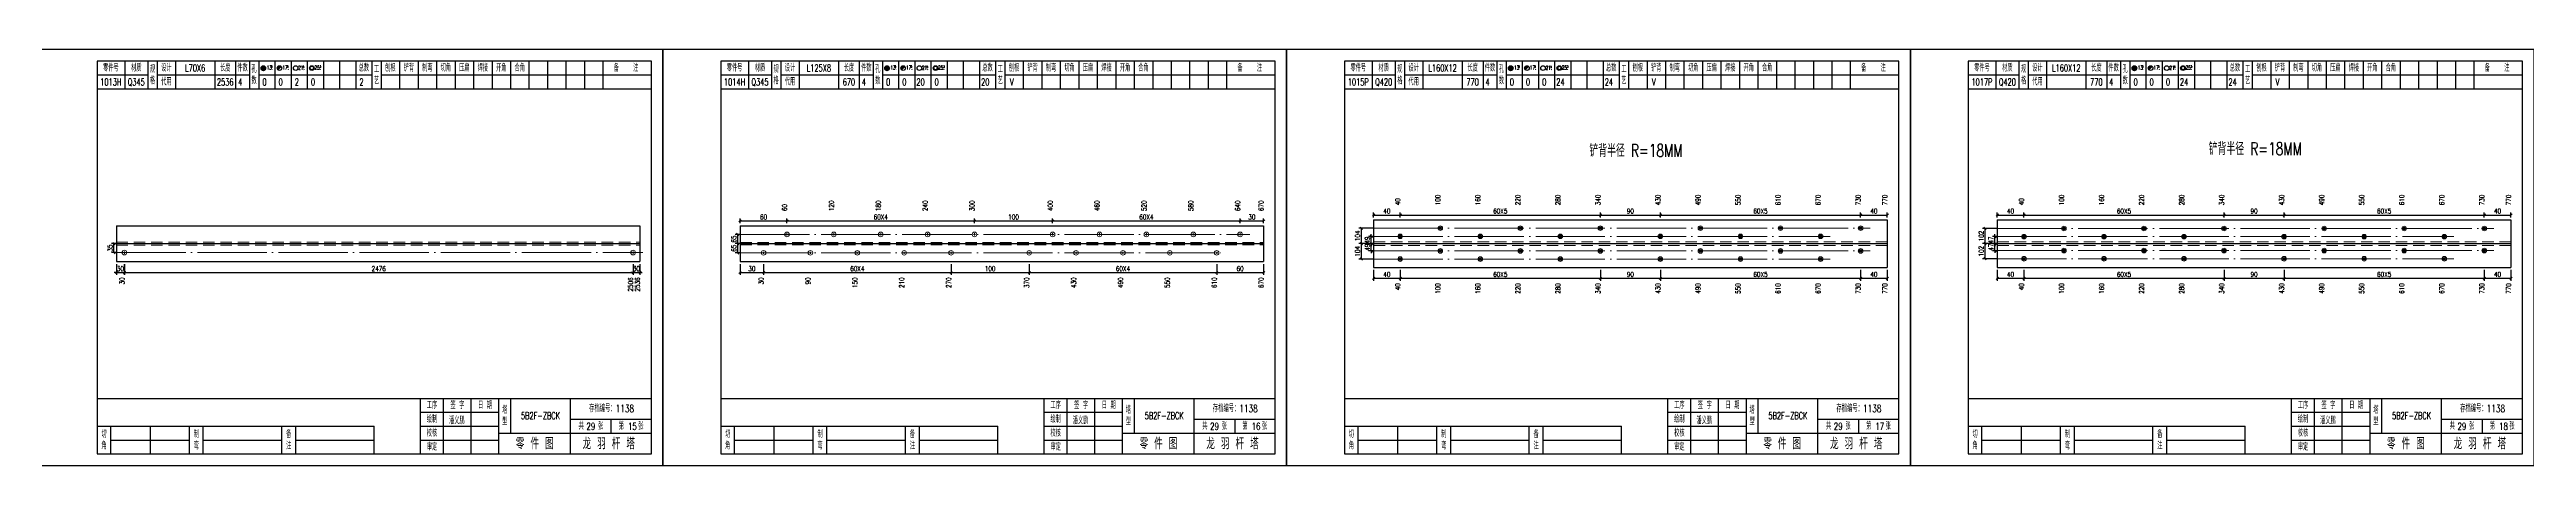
# Model space of a CAD drawing. Header units: millimetres. Extents: x 0 to 30240, y -10896 to -1348.
# Drawn here: x 3784 to 4857, y -7281 to -7101 of the extents above; entities that cross this region are included whole.
import ezdxf
from ezdxf.enums import TextEntityAlignment as Align

# ---------------------------------------------------------------- set-up
doc = ezdxf.new("R2010")
doc.units = ezdxf.units.MM
doc.header["$LTSCALE"] = 20
doc.header["$PDMODE"] = 1
doc.linetypes.add('DASHDOT2X', pattern=[1.75, 1.5, -0.125, 0, -0.125])
doc.linetypes.add('HIDDEN', pattern=[0.375, 0.25, -0.125])
for name, color, linetype, lineweight in [('1', 7, 'Continuous', 25), ('11', 3, 'Continuous', 13), ('2', 1, 'HIDDEN', 13), ('5', 1, 'Continuous', 13), ('7', 2, 'DASHDOT2X', 13)]:
    doc.layers.add(name, color=color, linetype=linetype, lineweight=lineweight)
doc.styles.get("Standard").update_dxf_attribs({"font": 'simplex', "width": 0.7, "bigfont": 'gbhzfs.shx'})
doc.styles.add('SYMBOL_TXT', font='txt.shx', dxfattribs={"width": 0.6})
doc.styles.add('TITLE_TXT', font='simplex.shx', dxfattribs={"width": 0.75, "height": 2.5, "bigfont": 'gbhzfs.shx'})
doc.dimstyles.get("Standard").update_dxf_attribs({"dimtxt": 2.1, "dimasz": 1, "dimexe": 1.05, "dimexo": 0, "dimgap": 0.63, "dimtad": 1, "dimzin": 0, "dimdsep": 46, "dimtxsty": 'standard', "dimblk": 'OBLIQUE', "dimblk1": 'OBLIQUE', "dimblk2": 'OBLIQUE', "dimcen": 0.09, "dimadec": 0, "dimazin": 0, "dimtfac": 1, "dimtdec": 1, "dimtix": 1, "dimtmove": 0, "dimatfit": 3, "dimfxl": 0, "dimtolj": 1, "dimtzin": 0, "dimarcsym": 0})
pattern_1 = [(0, (-3, 0), (0, 0.0125), [])]

# ---------------------------------------------------------------- blocks, each defined once
blk = doc.blocks.new('M12_HOLE')
h = blk.add_hatch()
h.set_pattern_fill('LINE', scale=0.1, style=0)
h.set_pattern_definition(pattern_1)
h.paths.add_polyline_path([(-5, 0, 1), (-1, 0, 1)])
at = {"color": 7}
blk.add_circle((-3, 0), 2, dxfattribs=at)
at = {"color": 7, "attachment_point": 1, "style": 'SYMBOL_TXT'}
for s, insert, char_height, width in [('13\\f??|b0|i0|c0|p54;.', (-0.1, 2.1), 3.5, 5.707), ('5', (3.7, 2.3), 1.8, 2.931)]:
    blk.add_mtext(s, dxfattribs=dict(at, insert=insert, char_height=char_height, width=width))
blk = doc.blocks.new('M16_HOLE')
h = blk.add_hatch()
h.set_pattern_fill('LINE', scale=0.1, style=0)
h.set_pattern_definition(pattern_1)
h.paths.add_polyline_path([(-1.6, 1.4, 0.668179), (-5, 0, 0.198912), (-4.4, -1.4)])
at = {"color": 7}
blk.add_circle((-3, 0), 2, dxfattribs=at)
at = {"color": 7, "attachment_point": 1, "style": 'SYMBOL_TXT'}
for s, insert, char_height, width in [('17.', (-0.4, 2.1), 3.5, 6.316), ('5', (3.6, 2.3), 1.8, 1.822)]:
    blk.add_mtext(s, dxfattribs=dict(at, insert=insert, char_height=char_height, width=width))
blk = doc.blocks.new('M20_HOLE')
at = {"color": 7}
blk.add_circle((-3, 0), 2, dxfattribs=at)
at = {"color": 7, "attachment_point": 1, "style": 'SYMBOL_TXT'}
for s, insert, char_height, width in [('21.', (-0.7, 2), 3.5, 6.074), ('5', (3.3, 2), 1.8, 1.458)]:
    blk.add_mtext(s, dxfattribs=dict(at, insert=insert, char_height=char_height, width=width))
blk = doc.blocks.new('M24_HOLE')
at = {"color": 7}
for radius in [2, 1.5]:
    blk.add_circle((-3, 0), radius, dxfattribs=at)
at = {"color": 7, "attachment_point": 1, "style": 'SYMBOL_TXT'}
for s, insert, char_height, width in [('25.', (-0.7, 2.1), 3.5, 2.429), ('5', (3.9, 2.3), 1.8, 1.944)]:
    blk.add_mtext(s, dxfattribs=dict(at, insert=insert, char_height=char_height, width=width))
blk = doc.blocks.new('JgCard')
for p, q in [((270, 180), (0, 180)), ((0, 180), (0, 0)), ((265, 175), (25, 175)), ((25, 175), (25, 5)), ((37, 175), (37, 163)), ((47, 175), (47, 163)), ((51, 175), (51, 163)), ((59, 175), (59, 163)), ((76, 175), (76, 163)), ((85, 175), (85, 163)), ((91, 175), (91, 163)), ((95, 175), (95, 163)), ((102, 175), (102, 163)), ((109, 175), (109, 163)), ((116, 175), (116, 163)), ((123, 175), (123, 163)), ((130, 175), (130, 163)), ((137, 175), (137, 163)), ((144, 175), (144, 163)), ((148, 175), (148, 163)), ((156, 175), (156, 163)), ((164, 175), (164, 163)), ((172, 175), (172, 163)), ((180, 175), (180, 163)), ((188, 175), (188, 163)), ((196, 175), (196, 163)), ((204, 175), (204, 163)), ((212, 175), (212, 163)), ((220, 175), (220, 163)), ((228, 175), (228, 163)), ((236, 175), (236, 163)), ((244, 175), (244, 163)), ((265, 5), (265, 175)), ((270, 0), (270, 180)), ((25, 169), (47, 169)), ((25, 163), (265, 163)), ((51, 169), (91, 169)), ((95, 169), (144, 169)), ((148, 169), (265, 169)), ((25, 29), (265, 29)), ((165, 5), (165, 29)), ((165, 23), (199, 23)), ((175, 5), (175, 29)), ((187, 5), (187, 29)), ((199, 5), (199, 29)), ((204, 29), (204, 14)), ((230, 5), (230, 29)), ((25, 17), (145, 17)), ((31, 5), (31, 17)), ((31, 11), (65, 11)), ((48, 17), (48, 5)), ((65, 5), (65, 17)), ((71, 5), (71, 17)), ((71, 11), (105, 11)), ((105, 5), (105, 17)), ((111, 5), (111, 17)), ((111, 11), (145, 11)), ((145, 5), (145, 17)), ((165, 17), (199, 17)), ((165, 11), (199, 11)), ((199, 14), (265, 14)), ((230, 20), (265, 20)), ((247.5, 20), (247.5, 14)), ((0, 0), (270, 0)), ((25, 5), (265, 5))]:
    blk.add_line(p, q)
blk.add_lwpolyline([(96, 172, -1), (98, 172, -1)], format="xyb", close=True)
blk.add_point((145, 96))
at = {"xscale": 0.5, "yscale": 0.5, "zscale": 0.5}
for name, p in [('M12_HOLE', (98.5, 172)), ('M16_HOLE', (105.5, 172)), ('M20_HOLE', (112.5, 172)), ('M24_HOLE', (119.5, 172))]:
    blk.add_blockref(name, p, dxfattribs=at)
at = {"style": 'TITLE_TXT', "width": 0.75}
for s, height, p in [('存档编号：1138', 3.08, (238, 23.1)), ('潘义鹏', 3, (177.4, 17.9)), ('龙 羽 杆 塔', 5, (235.2, 7))]:
    blk.add_text(s, height=height, dxfattribs=at).set_placement(p)
at = {"attachment_point": 5, "style": 'TITLE_TXT'}
for s, insert, char_height, width in [('零件号', (31, 172), 3, 15), ('材质', (42, 172), 3, 8), ('设计', (55, 172), 3, 8), ('长度', (80.5, 172), 3, 8), ('件数', (88, 172), 3, 6), ('总数', (140.5, 172), 3, 7), ('工\\P艺', (146, 169), 3, 4), ('刨根', (152, 172), 3, 8), ('铲背', (160, 172), 3, 8), ('制弯', (168, 172), 3, 8), ('切角', (176, 172), 3, 8), ('压扁', (184, 172), 3, 8), ('焊接', (192, 172), 3, 8), ('开角', (200, 172), 3, 8), ('合角', (208, 172), 3, 8), ('备    注', (254, 172), 3, 22), ('规格', (49, 169), 3, 4), ('代用', (55, 166), 3, 8), ('孔数', (93, 169), 3, 4), ('绘制', (170, 20), 3, 10), ('工序', (170, 26), 3, 10), ('签 字', (181, 26), 3, 12), ('日 期', (193, 26), 3, 12), ('塔\\P型', (201.5, 21.5), 3, 5), ('切\\P角', (28, 11), 3, 6), ('制\\P弯', (68, 11), 3, 6), ('备\\P注', (108, 11), 3, 6), ('校核', (170, 14), 3, 10), ('零 件 图', (214.5, 9.5), 5, 31), ('共    张', (238.8, 17), 3, 17.5), ('第    张', (256.2, 17), 3, 17.5), ('审定', (170, 8), 3, 10)]:
    blk.add_mtext(s, dxfattribs=dict(at, insert=insert, char_height=char_height, width=width))
blk = doc.blocks.new('M20')
for p, q in [((-0.5, 0), (0.5, 0)), ((0, -0.5), (0, 0.5))]:
    blk.add_line(p, q)
blk.add_circle((0, 0), 1)
blk = doc.blocks.new('_Oblique')
at = {"color": 0, "linetype": 'ByBlock', "lineweight": -2}
blk.add_line((-0.5, -0.5), (0.5, 0.5), dxfattribs=at)
blk = doc.blocks.new('*D4021')
at = {"layer": '11', "color": 0, "lineweight": -2}
for p, q in [((3813.4, -7193.9), (3813.4, -7198.6)), ((3816.8, -7193.9), (3816.8, -7198.6)), ((3813.4, -7197.5), (3812.4, -7197.5)), ((3813.4, -7197.5), (3816.8, -7197.5)), ((3816.8, -7197.5), (3817.8, -7197.5))]:
    blk.add_line(p, q, dxfattribs=at)
at = {"layer": 'Defpoints', "color": 0}
for p in [(3813.4, -7193.9), (3816.8, -7193.9), (3816.8, -7197.5)]:
    blk.add_point(p, dxfattribs=at)
at = {"layer": '11', "color": 0, "lineweight": -2}
blk.add_blockref('_Oblique', (3813.4, -7197.5), dxfattribs=at)
at = {"layer": '11', "color": 0, "lineweight": -2, "rotation": 180}
blk.add_blockref('_Oblique', (3816.8, -7197.5), dxfattribs=at)
at = {"layer": '11', "color": 0, "insert": (3815.1, -7195.9), "char_height": 2.1, "attachment_point": 5}
blk.add_mtext('\\A1;30', dxfattribs=at)
blk = doc.blocks.new('*D4023')
at = {"layer": '11', "color": 0, "lineweight": -2}
for p, q in [((4037.1, -7193.9), (4037.1, -7198.6)), ((4040, -7193.9), (4040, -7198.6)), ((4037.1, -7197.5), (4036.1, -7197.5)), ((4037.1, -7197.5), (4040, -7197.5)), ((4040, -7197.5), (4041, -7197.5))]:
    blk.add_line(p, q, dxfattribs=at)
at = {"layer": 'Defpoints', "color": 0}
for p in [(4037.1, -7193.9), (4040, -7193.9), (4040, -7197.5)]:
    blk.add_point(p, dxfattribs=at)
at = {"layer": '11', "color": 0, "lineweight": -2}
blk.add_blockref('_Oblique', (4037.1, -7197.5), dxfattribs=at)
at = {"layer": '11', "color": 0, "lineweight": -2, "rotation": 180}
blk.add_blockref('_Oblique', (4040, -7197.5), dxfattribs=at)
at = {"layer": '11', "color": 0, "insert": (4038.5, -7195.9), "char_height": 2.1, "attachment_point": 5}
blk.add_mtext('\\A1;30', dxfattribs=at)
blk = doc.blocks.new('M24')
for p, q in [((-0.6, 0), (0.6, 0)), ((0, -0.6), (0, 0.6))]:
    blk.add_line(p, q)
for radius in [1, 0.6]:
    blk.add_circle((0, 0), radius)
blk = doc.blocks.new('*D4047')
at = {"layer": '1', "color": 0, "lineweight": -2}
for p, q in [((4356.6, -7185.1), (4356.6, -7184.1)), ((4357.6, -7185.1), (4355.5, -7185.1)), ((4357.6, -7188.2), (4355.5, -7188.2)), ((4356.6, -7188.2), (4356.6, -7185.1)), ((4356.6, -7188.2), (4356.6, -7189.2))]:
    blk.add_line(p, q, dxfattribs=at)
at = {"layer": 'Defpoints', "color": 0}
for p in [(4356.6, -7185.1), (4357.6, -7185.1), (4357.6, -7188.2)]:
    blk.add_point(p, dxfattribs=at)
at = {"layer": '1', "color": 0, "lineweight": -2}
for p, rotation in [((4356.6, -7185.1), 270), ((4356.6, -7188.2), 90)]:
    blk.add_blockref('_Oblique', p, dxfattribs=dict(at, rotation=rotation))
at = {"layer": '1', "color": 0, "insert": (4354.9, -7186.6), "char_height": 2.1, "attachment_point": 5, "rotation": 90}
blk.add_mtext('\\A1;49', dxfattribs=at)
blk = doc.blocks.new('*D4049')
at = {"layer": '1', "color": 0, "lineweight": -2}
for p, q in [((4357.6, -7181.9), (4355.5, -7181.9)), ((4356.6, -7181.9), (4356.6, -7180.9)), ((4356.6, -7185.1), (4356.6, -7181.9)), ((4357.6, -7185.1), (4355.5, -7185.1)), ((4356.6, -7185.1), (4356.6, -7186.1))]:
    blk.add_line(p, q, dxfattribs=at)
at = {"layer": 'Defpoints', "color": 0}
for p in [(4356.6, -7181.9), (4357.6, -7181.9), (4357.6, -7185.1)]:
    blk.add_point(p, dxfattribs=at)
at = {"layer": '1', "color": 0, "lineweight": -2}
for p, rotation in [((4356.6, -7181.9), 270), ((4356.6, -7185.1), 90)]:
    blk.add_blockref('_Oblique', p, dxfattribs=dict(at, rotation=rotation))
at = {"layer": '1', "color": 0, "insert": (4354.9, -7183.5), "char_height": 2.1, "attachment_point": 5, "rotation": 90}
blk.add_mtext('\\A1;49', dxfattribs=at)
blk = doc.blocks.new('*D4061')
at = {"layer": '1', "color": 0, "lineweight": -2}
for p, q in [((4626.6, -7185.1), (4626.6, -7184.1)), ((4627.6, -7185.1), (4625.5, -7185.1)), ((4627.6, -7188.1), (4625.5, -7188.1)), ((4626.6, -7188.1), (4626.6, -7185.1)), ((4626.6, -7188.1), (4626.6, -7189.1))]:
    blk.add_line(p, q, dxfattribs=at)
at = {"layer": 'Defpoints', "color": 0}
for p in [(4626.6, -7185.1), (4627.6, -7185.1), (4627.6, -7188.1)]:
    blk.add_point(p, dxfattribs=at)
at = {"layer": '1', "color": 0, "lineweight": -2}
for p, rotation in [((4626.6, -7185.1), 270), ((4626.6, -7188.1), 90)]:
    blk.add_blockref('_Oblique', p, dxfattribs=dict(at, rotation=rotation))
at = {"layer": '1', "color": 0, "insert": (4624.9, -7186.6), "char_height": 2.1, "attachment_point": 5, "rotation": 90}
blk.add_mtext('\\A1;47', dxfattribs=at)
blk = doc.blocks.new('*D4063')
at = {"layer": '1', "color": 0, "lineweight": -2}
for p, q in [((4627.6, -7182), (4625.5, -7182)), ((4626.6, -7182), (4626.6, -7181)), ((4626.6, -7185.1), (4626.6, -7182)), ((4627.6, -7185.1), (4625.5, -7185.1)), ((4626.6, -7185.1), (4626.6, -7186.1))]:
    blk.add_line(p, q, dxfattribs=at)
at = {"layer": 'Defpoints', "color": 0}
for p in [(4626.6, -7182), (4627.6, -7182), (4627.6, -7185.1)]:
    blk.add_point(p, dxfattribs=at)
at = {"layer": '1', "color": 0, "lineweight": -2}
for p, rotation in [((4626.6, -7182), 270), ((4626.6, -7185.1), 90)]:
    blk.add_blockref('_Oblique', p, dxfattribs=dict(at, rotation=rotation))
at = {"layer": '1', "color": 0, "insert": (4624.9, -7183.5), "char_height": 2.1, "attachment_point": 5, "rotation": 90}
blk.add_mtext('\\A1;47', dxfattribs=at)

msp = doc.modelspace()

# ---------------------------------------------------------------- linework, layer by layer
at = {"layer": '1'}
for p, q in [((3813.4, -7177.281), (3813.4, -7192.821)), ((3813.4, -7177.281), (4040, -7177.281)), ((4040, -7177.281), (4040, -7192.821)), ((4083.4, -7177.281), (4083.4, -7192.821)), ((4083.4, -7177.281), (4310, -7177.281)), ((4310, -7177.281), (4310, -7192.821)), ((4357.6, -7174.761), (4357.6, -7195.341)), ((4357.6, -7174.761), (4580, -7174.761)), ((4580, -7174.761), (4580, -7195.341)), ((4627.6, -7174.761), (4627.6, -7195.341)), ((4627.6, -7174.761), (4850, -7174.761)), ((4850, -7174.761), (4850, -7195.341)), ((3813.4, -7185.051), (4040, -7185.051)), ((3813.4, -7192.821), (4040, -7192.821)), ((4083.4, -7185.051), (4310, -7185.051)), ((4083.4, -7192.821), (4310, -7192.821)), ((4357.6, -7185.051), (4580, -7185.051)), ((4627.6, -7185.051), (4850, -7185.051)), ((4357.6, -7195.341), (4580, -7195.341)), ((4627.6, -7195.341), (4850, -7195.341))]:
    msp.add_line(p, q, dxfattribs=at)
at = {"layer": '2'}
for p, q in [((3813.4, -7184.385), (4040, -7184.385)), ((3813.4, -7185.717), (4040, -7185.717)), ((4083.4, -7184.554), (4310, -7184.554)), ((4083.4, -7185.549), (4310, -7185.549)), ((4357.6, -7184.28), (4580, -7184.28)), ((4357.6, -7185.823), (4580, -7185.823)), ((4627.6, -7184.28), (4850, -7184.28)), ((4627.6, -7185.823), (4850, -7185.823))]:
    msp.add_line(p, q, dxfattribs=at)
at = {"layer": '7'}
for p, q in [((4083.4, -7181.073), (4304.054, -7181.073)), ((4357.6, -7178.363), (4572.647, -7178.363)), ((4357.6, -7181.9), (4555.317, -7181.9)), ((4627.6, -7178.491), (4842.647, -7178.491)), ((4627.6, -7182.029), (4825.317, -7182.029)), ((3813.4, -7188.936), (4041.26, -7188.936)), ((4083.4, -7189.029), (4293.907, -7189.029)), ((4357.6, -7188.203), (4572.647, -7188.203)), ((4357.6, -7191.74), (4555.317, -7191.74)), ((4627.6, -7188.074), (4842.647, -7188.074)), ((4627.6, -7191.611), (4825.317, -7191.611))]:
    msp.add_line(p, q, dxfattribs=at)

# ---------------------------------------------------------------- block references
at = {"layer": '1'}
for p in [(3780, -7281.051), (4050, -7281.051), (4320, -7281.051), (4590, -7281.051)]:
    msp.add_blockref('JgCard', p, dxfattribs=at)
at = {"layer": '5'}
for name, p in [('M20', (4103.693, -7181.073)), ('M20', (4123.985, -7181.073)), ('M20', (4144.278, -7181.073)), ('M20', (4164.57, -7181.073)), ('M20', (4184.863, -7181.073)), ('M20', (4218.684, -7181.073)), ('M20', (4238.976, -7181.073)), ('M20', (4259.269, -7181.073)), ('M20', (4279.561, -7181.073)), ('M20', (4299.854, -7181.073)), ('M24', (4369.153, -7181.9)), ('M24', (4386.483, -7178.363)), ('M24', (4403.813, -7181.9)), ('M24', (4421.143, -7178.363)), ('M24', (4438.473, -7181.9)), ('M24', (4455.803, -7178.363)), ('M24', (4481.797, -7181.9)), ('M24', (4499.127, -7178.363)), ('M24', (4516.457, -7181.9)), ('M24', (4533.787, -7178.363)), ('M24', (4551.117, -7181.9)), ('M24', (4568.447, -7178.363)), ('M24', (4639.153, -7182.029)), ('M24', (4656.483, -7178.491)), ('M24', (4673.813, -7182.029)), ('M24', (4691.143, -7178.491)), ('M24', (4708.473, -7182.029)), ('M24', (4725.803, -7178.491)), ('M24', (4751.797, -7182.029)), ('M24', (4769.127, -7178.491)), ('M24', (4786.457, -7182.029)), ('M24', (4803.787, -7178.491)), ('M24', (4821.117, -7182.029)), ('M24', (4838.447, -7178.491)), ('M20', (3816.84, -7188.936)), ('M20', (4037.06, -7188.936)), ('M20', (4093.546, -7189.029)), ('M20', (4113.839, -7189.029)), ('M20', (4134.131, -7189.029)), ('M20', (4154.424, -7189.029)), ('M20', (4174.716, -7189.029)), ('M20', (4208.537, -7189.029)), ('M20', (4228.83, -7189.029)), ('M20', (4249.122, -7189.029)), ('M20', (4269.415, -7189.029)), ('M20', (4289.707, -7189.029)), ('M24', (4369.153, -7191.74)), ('M24', (4386.483, -7188.203)), ('M24', (4403.813, -7191.74)), ('M24', (4421.143, -7188.203)), ('M24', (4438.473, -7191.74)), ('M24', (4455.803, -7188.203)), ('M24', (4481.797, -7191.74)), ('M24', (4499.127, -7188.203)), ('M24', (4516.457, -7191.74)), ('M24', (4533.787, -7188.203)), ('M24', (4551.117, -7191.74)), ('M24', (4568.447, -7188.203)), ('M24', (4639.153, -7191.611)), ('M24', (4656.483, -7188.074)), ('M24', (4673.813, -7191.611)), ('M24', (4691.143, -7188.074)), ('M24', (4708.473, -7191.611)), ('M24', (4725.803, -7188.074)), ('M24', (4751.797, -7191.611)), ('M24', (4769.127, -7188.074)), ('M24', (4786.457, -7191.611)), ('M24', (4803.787, -7188.074)), ('M24', (4821.117, -7191.611)), ('M24', (4838.447, -7188.074))]:
    msp.add_blockref(name, p, dxfattribs=at)

# ---------------------------------------------------------------- texts
at = {"style": 'TITLE_TXT', "width": 0.75}
for s, p in [('29', (4016.842, -7265.616)), ('15', (4034.82, -7265.588)), ('29', (4286.842, -7265.616)), ('16', (4304.82, -7265.588)), ('29', (4556.842, -7265.616)), ('17', (4574.82, -7265.588)), ('29', (4826.842, -7265.616)), ('18', (4844.82, -7265.588))]:
    msp.add_text(s, height=3, dxfattribs=at).set_placement(p)
at = {"layer": '1', "width": 0.7}
for s, height, p in [('L70X6', 3, (3847.5, -7109.051)), ('L125X8', 3, (4117.5, -7109.051)), ('L160X12', 3, (4387.5, -7109.051)), ('L160X12', 3, (4657.5, -7109.051)), ('1013H', 3, (3811, -7115.051)), ('Q345', 3, (3822, -7115.051)), ('2536', 3, (3860.5, -7115.051)), ('4', 3, (3867, -7115.051)), ('0', 3, (3877.5, -7115.051)), ('0', 3, (3884.5, -7115.051)), ('2', 3, (3891.5, -7115.051)), ('0', 3, (3898.5, -7115.051)), ('2', 3, (3919.5, -7115.051)), ('1014H', 3, (4081, -7115.051)), ('Q345', 3, (4092, -7115.051)), ('670', 3, (4130.5, -7115.051)), ('4', 3, (4137, -7115.051)), ('0', 3, (4147.5, -7115.051)), ('0', 3, (4154.5, -7115.051)), ('20', 3, (4161.5, -7115.051)), ('0', 3, (4168.5, -7115.051)), ('20', 3, (4189.5, -7115.051)), ('1015P', 3, (4351, -7115.051)), ('Q420', 3, (4362, -7115.051)), ('770', 3, (4400.5, -7115.051)), ('4', 3, (4407, -7115.051)), ('0', 3, (4417.5, -7115.051)), ('0', 3, (4424.5, -7115.051)), ('0', 3, (4431.5, -7115.051)), ('24', 3, (4438.5, -7115.051)), ('24', 3, (4459.5, -7115.051)), ('1017P', 3, (4621, -7115.051)), ('Q420', 3, (4632, -7115.051)), ('770', 3, (4670.5, -7115.051)), ('4', 3, (4677, -7115.051)), ('0', 3, (4687.5, -7115.051)), ('0', 3, (4694.5, -7115.051)), ('0', 3, (4701.5, -7115.051)), ('24', 3, (4708.5, -7115.051)), ('24', 3, (4729.5, -7115.051)), ('铲背半径 R=18MM', 5.49229, (4739.262, -7143.98)), ('铲背半径 R=18MM', 5.49229, (4471.164, -7144.755))]:
    msp.add_text(s, height=height, dxfattribs=at).set_placement(p, align=Align.MIDDLE_CENTER)
for s, p in [('60', (4103.693, -7170.981)), ('120', (4123.985, -7170.981)), ('180', (4144.278, -7170.981)), ('240', (4164.57, -7170.981)), ('300', (4184.863, -7170.981)), ('400', (4218.684, -7170.981)), ('460', (4238.976, -7170.981)), ('520', (4259.269, -7170.981)), ('580', (4279.561, -7170.981)), ('640', (4299.854, -7170.981)), ('670', (4310, -7170.981)), ('40', (4369.153, -7168.461)), ('100', (4386.483, -7168.461)), ('160', (4403.813, -7168.461)), ('220', (4421.143, -7168.461)), ('280', (4438.473, -7168.461)), ('340', (4455.803, -7168.461)), ('430', (4481.797, -7168.461)), ('490', (4499.127, -7168.461)), ('550', (4516.457, -7168.461)), ('610', (4533.787, -7168.461)), ('670', (4551.117, -7168.461)), ('730', (4568.447, -7168.461)), ('770', (4580, -7168.461)), ('40', (4639.153, -7168.461)), ('100', (4656.483, -7168.461)), ('160', (4673.813, -7168.461)), ('220', (4691.143, -7168.461)), ('280', (4708.473, -7168.461)), ('340', (4725.802, -7168.461)), ('430', (4751.797, -7168.461)), ('490', (4769.127, -7168.461)), ('550', (4786.457, -7168.461)), ('610', (4803.787, -7168.461)), ('670', (4821.117, -7168.461)), ('730', (4838.447, -7168.461)), ('770', (4850, -7168.461))]:
    msp.add_text(s, height=2.1, rotation=90, dxfattribs=at).set_placement(p)
for s, p in [('30', (3816.84, -7199.646)), ('2506', (4037.024, -7199.646)), ('2536', (4040, -7199.646)), ('30', (4093.546, -7199.646)), ('90', (4113.839, -7199.646)), ('150', (4134.131, -7199.646)), ('210', (4154.424, -7199.646)), ('270', (4174.716, -7199.646)), ('370', (4208.537, -7199.646)), ('430', (4228.83, -7199.646)), ('490', (4249.122, -7199.646)), ('550', (4269.415, -7199.646)), ('610', (4289.707, -7199.646)), ('670', (4310, -7199.646)), ('40', (4369.153, -7202.166)), ('100', (4386.483, -7202.166)), ('160', (4403.813, -7202.166)), ('220', (4421.143, -7202.166)), ('280', (4438.473, -7202.166)), ('340', (4455.803, -7202.166)), ('430', (4481.797, -7202.166)), ('490', (4499.127, -7202.166)), ('550', (4516.457, -7202.166)), ('610', (4533.787, -7202.166)), ('670', (4551.117, -7202.166)), ('730', (4568.447, -7202.166)), ('770', (4580, -7202.166)), ('40', (4639.153, -7202.166)), ('100', (4656.483, -7202.166)), ('160', (4673.813, -7202.166)), ('220', (4691.143, -7202.166)), ('280', (4708.473, -7202.166)), ('340', (4725.802, -7202.166)), ('430', (4751.797, -7202.166)), ('490', (4769.127, -7202.166)), ('550', (4786.457, -7202.166)), ('610', (4803.787, -7202.166)), ('670', (4821.117, -7202.166)), ('730', (4838.447, -7202.166)), ('770', (4850, -7202.166))]:
    msp.add_text(s, height=2.1, rotation=90, dxfattribs=at).set_placement(p, align=Align.RIGHT)
at = {"layer": '1', "char_height": 3, "attachment_point": 5}
for s, insert, width in [('V', (4201, -7115.051), 8), ('V', (4479, -7115.051), 8), ('V', (4749, -7115.051), 8), ('5B2F-ZBCK', (3997, -7259.551), 26), ('5B2F-ZBCK', (4267, -7259.551), 26), ('5B2F-ZBCK', (4537, -7259.551), 26), ('5B2F-ZBCK', (4807, -7259.551), 26)]:
    msp.add_mtext(s, dxfattribs=dict(at, insert=insert, width=width))

# ---------------------------------------------------------------- dimensions: what is measured, and where the dimension line sits
at = {"layer": '1'}
for base, p1, p2, text in [((4082.35, -7181.073), (4083.35, -7185.051), (4083.35, -7181.073), '65'), ((4352.35, -7178.363), (4357.55, -7185.051), (4357.55, -7178.363), '104'), ((4622.35, -7178.491), (4627.55, -7185.051), (4627.55, -7178.491), '102'), ((3812.35, -7185.051), (3813.35, -7188.936), (3813.35, -7185.051), '35'), ((4082.35, -7185.051), (4083.35, -7189.029), (4083.35, -7185.051), '65'), ((4352.35, -7185.051), (4357.55, -7191.74), (4357.55, -7185.051), '104'), ((4622.35, -7185.051), (4627.55, -7191.611), (4627.55, -7185.051), '102')]:
    msp.add_linear_dim(base=base, p1=p1, p2=p2, angle=90, text=text, dimstyle='standard', dxfattribs=at).render()
for base, p1, p2, text, picture, middle in [((4356.55, -7181.9), (4357.55, -7185.051), (4357.55, -7181.9), '49', '*D4049', (4354.87, -7183.476)), ((4356.55, -7185.051), (4357.55, -7188.203), (4357.55, -7185.051), '49', '*D4047', (4354.87, -7186.627)), ((4626.55, -7182.029), (4627.55, -7185.051), (4627.55, -7182.029), '47', '*D4063', (4624.87, -7183.54)), ((4626.55, -7185.051), (4627.55, -7188.074), (4627.55, -7185.051), '47', '*D4061', (4624.87, -7186.563))]:
    dim = msp.add_linear_dim(base=base, p1=p1, p2=p2, angle=90, text=text, dimstyle='standard', dxfattribs=at)
    dim.commit()
    dim.dimension.update_dxf_attribs({"geometry": picture, "text_midpoint": middle})
at = {"layer": '11'}
for base, p1, p2, text in [((4103.693, -7175.181), (4083.4, -7176.231), (4103.693, -7176.231), '60'), ((4184.863, -7175.181), (4103.693, -7176.231), (4184.863, -7176.231), '60X4'), ((4218.684, -7175.181), (4184.863, -7176.231), (4218.684, -7176.231), '100'), ((4299.854, -7175.181), (4218.684, -7176.231), (4299.854, -7176.231), '60X4'), ((4310, -7175.181), (4299.854, -7176.231), (4310, -7176.231), '30'), ((4369.153, -7172.661), (4357.6, -7173.711), (4369.153, -7173.711), '40'), ((4455.803, -7172.661), (4369.153, -7173.711), (4455.803, -7173.711), '60X5'), ((4481.797, -7172.661), (4455.803, -7173.711), (4481.797, -7173.711), '90'), ((4568.447, -7172.661), (4481.797, -7173.711), (4568.447, -7173.711), '60X5'), ((4580, -7172.661), (4568.447, -7173.711), (4580, -7173.711), '40'), ((4639.153, -7172.661), (4627.6, -7173.711), (4639.153, -7173.711), '40'), ((4725.803, -7172.661), (4639.153, -7173.711), (4725.803, -7173.711), '60X5'), ((4751.797, -7172.661), (4725.803, -7173.711), (4751.797, -7173.711), '90'), ((4838.447, -7172.661), (4751.797, -7173.711), (4838.447, -7173.711), '60X5'), ((4850, -7172.661), (4838.447, -7173.711), (4850, -7173.711), '40'), ((4037.06, -7197.546), (3816.84, -7193.871), (4037.06, -7193.871), '2476'), ((4093.546, -7197.546), (4083.4, -7193.871), (4093.546, -7193.871), '30'), ((4174.716, -7197.546), (4093.546, -7193.871), (4174.716, -7193.871), '60X4'), ((4208.537, -7197.546), (4174.716, -7193.871), (4208.537, -7193.871), '100'), ((4289.707, -7197.546), (4208.537, -7193.871), (4289.707, -7193.871), '60X4'), ((4310, -7197.546), (4289.707, -7193.871), (4310, -7193.871), '60'), ((4369.153, -7200.066), (4357.6, -7196.391), (4369.153, -7196.391), '40'), ((4455.803, -7200.066), (4369.153, -7196.391), (4455.803, -7196.391), '60X5'), ((4481.797, -7200.066), (4455.803, -7196.391), (4481.797, -7196.391), '90'), ((4568.447, -7200.066), (4481.797, -7196.391), (4568.447, -7196.391), '60X5'), ((4580, -7200.066), (4568.447, -7196.391), (4580, -7196.391), '40'), ((4639.153, -7200.066), (4627.6, -7196.391), (4639.153, -7196.391), '40'), ((4725.803, -7200.066), (4639.153, -7196.391), (4725.803, -7196.391), '60X5'), ((4751.797, -7200.066), (4725.803, -7196.391), (4751.797, -7196.391), '90'), ((4838.447, -7200.066), (4751.797, -7196.391), (4838.447, -7196.391), '60X5'), ((4850, -7200.066), (4838.447, -7196.391), (4850, -7196.391), '40')]:
    msp.add_linear_dim(base=base, p1=p1, p2=p2, text=text, dimstyle='standard', dxfattribs=at).render()
for base, p1, p2, picture, middle in [((3816.84, -7197.546), (3813.4, -7193.871), (3816.84, -7193.871), '*D4021', (3815.12, -7195.866)), ((4040, -7197.546), (4037.06, -7193.871), (4040, -7193.871), '*D4023', (4038.53, -7195.866))]:
    dim = msp.add_linear_dim(base=base, p1=p1, p2=p2, text='30', dimstyle='standard', dxfattribs=at)
    dim.commit()
    dim.dimension.update_dxf_attribs({"geometry": picture, "text_midpoint": middle})

doc.saveas('drawing.dxf')
